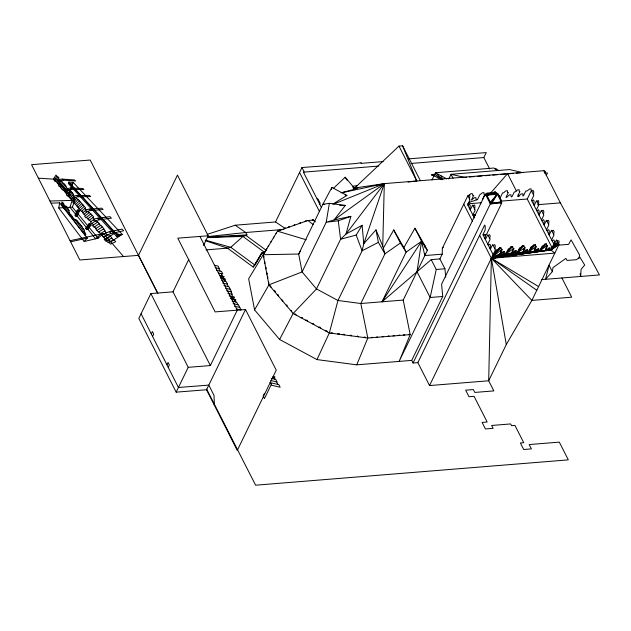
<?xml version="1.0" encoding="UTF-8"?>
<svg xmlns="http://www.w3.org/2000/svg" width="631" height="631" viewBox="0 0 631 631"><rect width="100%" height="100%" fill="white"/><g stroke="black" fill="none" stroke-linecap="round" stroke-linejoin="round"><path stroke-width="0.95" d="M315.468 221.804L313.213 220.077L307.92 220.511L277.474 231.175L248.646 278.76L254.569 309.892L279.588 339.478L316.983 359.591L356.736 364.836L367.81 338.027L360.822 303.511L384.957 253.804L382.749 246.161L384.303 183.621L543.985 170.685L545.752 171.829L544.127 172.018M469.496 198.978L469.819 195.91L469.346 194.995L467.855 195.76L442.347 248.283L442.205 254.167L424.813 255.579L424.86 253.638M425.01 247.825L425.057 245.885L414.922 228.233L403.864 247.597L406.151 252.084L382.015 301.799L431.21 259.609L439.902 258.907L442.205 254.167M389.051 336.299L388.814 335.818L387.631 336.418M399.565 335.447L399.336 334.982L398.185 335.566M404.7 335.037L404.463 334.564L403.319 335.148M410.087 334.596L409.464 334.185L408.778 334.706M474.678 209.145L474.962 206.006L474.441 204.98L472.942 205.738M543.496 214.493L543.867 211.527L543.228 210.265L541.713 210.999M469.827 208.995L470.261 205.572L469.606 204.278L468.068 205.54M538.424 204.539L538.803 201.589L538.235 200.461L536.847 201.439M538.7 214.437L539.142 211.03L538.495 209.752L536.855 210.825M485.042 238.849L485.499 235.466L484.939 234.369L483.299 235.426M494.878 248.788L495.288 245.885L494.641 244.623L493.221 245.546M296.12 315.082L295.387 313.907L294.567 314.246M533.621 204.476L534.102 201.131L533.503 199.956L531.815 200.918M533.408 194.695L533.834 191.824L533.037 190.27L531.696 191.327M282.735 301.168L282.649 300.175L281.694 299.938M291.711 311.777L291.301 310.413L290.67 310.547M548.536 224.376L548.978 221.544L548.347 220.314L546.832 221.039M553.663 234.44L554.105 231.609L553.458 230.339L551.88 230.938M552.338 271.645L549.08 265.265L545.531 279.304L552.338 271.645L552.977 267.639L565.889 258.387L567.111 260.453L576.434 259.696L579.928 257.211L584.708 265.067L581.088 269.311L580.678 276.457L580.11 273.751M383.419 336.757L382.788 336.299L382.078 336.867M543.764 224.384L544.293 221.134L543.567 219.706L541.903 220.716M279.588 339.478L293.147 313.481L316.478 288.935L340.614 239.228L345.962 234.069L350.883 216.362L338.248 220.779L326.235 222.222L334.036 219.959L345.315 205.438L329.358 203.332L326.235 222.222L302.099 271.929L268.94 284.849L254.569 309.892M327.252 331.819L326.535 330.66L325.73 331.007M332.498 333.357L332.261 332.671L330.889 333.144M490.011 248.598L490.555 245.396L489.948 244.189L488.299 245.238M123.542 256.541L103.523 233.454L98.073 238.226L84.175 241.499L58.746 207.978L59.669 202.843L51.048 203.166M548.773 234.204L549.341 231.041L548.639 229.66L546.943 230.615M489.703 238.636L490.208 235.915L489.577 234.677L488.173 235.631M307.234 321.053L307.037 320.138L305.68 320.217M313.788 324.579L313.583 323.656L312.227 323.742M320.461 328.167L319.736 326.968L318.907 327.331M358.345 336.773L357.556 335.984L356.696 336.552M331.449 189.6L331.89 187.391L346.9 195.46L332.86 204.097M351.27 335.842L351.049 335.156L349.7 335.629M61.333 204.965L61.956 201.904L62.84 203.001M339.383 334.272L339.155 333.523L337.688 334.044M365.57 337.727L364.757 336.907L363.874 337.506M431.21 259.609L436.234 269.469L430.153 297.493L399.123 361.405L410.189 334.588L403.209 300.08L427.345 250.373L425.057 245.885M553.892 244.244L554.539 241.247L553.884 239.961L552.078 240.687M62.169 206.037L62.895 202.732L63.786 203.852L63.021 207.126M68.385 183.589L68.732 182.091L73.133 182.343L122.217 234.377L110.788 241.823L105.685 239.638L100.889 234.022L95.612 238.802L69.946 207.299L72.179 200.398L68.811 196.454L71.713 185.688L72.731 183.802L68.385 183.589L116.49 236.38L120.805 235.3L114.96 232.752L105.685 239.638M558.577 244.079L559.161 241.531L558.79 240.805L556.928 240.853M578.84 258.607L579.644 255.145L571.102 239.883L568.618 244.347L559.287 245.104L558.403 243.503M287.247 306.5L286.853 305.018L286.182 305.238M306.145 221.126L306.011 220.669L304.836 221.591M63.881 208.23L64.559 205.493L63.668 204.373M270.928 287.2L270.565 285.796L269.942 286.024M64.756 209.334L65.703 205.714L66.634 206.873M279.99 230.291L279.864 229.818L278.713 230.733M344.218 334.911L344.029 334.17L342.609 334.698M73.133 182.343L68.811 196.454M65.632 210.462L66.689 206.66L67.627 207.828L66.523 211.598M294.795 225.109L294.685 224.628L293.549 225.543M302.596 318.56L302.446 317.59L301.042 317.724M206.582 388.988L255.61 485.2L568.31 459.865L559.311 442.126L529.18 444.563L531.389 448.886L523.706 449.509L520.378 442.962L523.738 442.694L514.935 425.412L511.583 425.688L510.684 423.929L491.644 425.475L493.111 428.339L485.428 428.962L482.092 422.415L487.164 422.005L474.078 396.323L469.007 396.733L465.67 390.187L473.345 389.564L474.812 392.435L493.852 390.889L488.694 380.777L491.352 258.268L545.326 250.436L546.777 245.711L546.501 243.913L545.026 244.039L542.999 246.019L539.789 250.886L491.352 258.268L479.663 235.324M300.443 223.129L300.348 222.648L299.228 223.555M67.414 212.742L68.511 209.232L67.564 208.049M536.792 290.268L491.352 258.268L511.733 253.157L513.24 248.433L512.632 246.658L510.944 246.8L506.046 253.615L491.352 258.268L506.283 344.558L488.694 380.777L429.537 385.565L417.848 362.62L484.655 225.03L485.184 226.072L485.215 229.826L482.889 234.614L493.103 254.664L494.183 254.577L499.847 247.699L500.809 247.62L501.598 249.371L500.004 254.104L491.352 258.268L531.87 300.419L571.702 297.193L561.913 277.979M68.322 213.901L69.386 210.691L68.432 209.492M499.35 195.705L499.649 197.787L500.233 197.74L502.56 192.944L503.522 192.873L505.841 190.862L507.474 190.728L507.624 192.534L508.318 192.479L505.991 197.274L506.819 197.211L509.367 194.9L510.929 194.774L511.149 196.856L511.946 196.793L514.273 191.998L515.204 191.927L517.515 189.915L519.21 189.781L519.226 191.595L519.936 191.54L517.609 196.336L518.532 196.257L521.143 193.946L522.925 193.796L522.965 195.902L523.446 195.862L525.773 191.067L527.043 190.964L529.764 188.921L531.01 188.827L531.334 190.617L533.794 195.444L531.468 200.24L554.121 244.702L556.447 239.914L558.908 244.733L550.918 249.986L491.352 258.268L501.598 249.371L502.331 249.316L500.004 254.104L550.918 249.986L554.83 253.126L491.352 258.268L499.847 247.699L497.591 249.695L491.352 258.268L522.965 252.25L524.527 247.518L523.888 245.751L522.46 245.861L520.362 247.849L517.254 252.708L491.352 258.268L538.59 286.569M268.711 283.635L268.845 282.152L268.459 282.333M278.279 295.892L277.924 294.369L277.261 294.693M539.679 250.893L491.352 258.268L516.552 252.763L516.158 250.696L512.435 253.102L491.352 258.268L546.217 250.365L548.678 248.062L550.019 247.951L550.295 250.034L491.352 258.268L505.257 253.678L504.595 251.635L491.352 258.268L534.141 251.343L535.782 246.603L535.435 244.812L533.81 244.946L531.625 246.942L528.668 251.785L491.352 258.268L500.809 247.62M69.244 215.076L69.828 213.396L68.889 212.205M98.073 238.226L72.376 207.157L74.789 200.319L56.609 179.362L38.388 178.163M264.854 263.372L264.988 261.912L264.61 262.11M267.702 278.342L267.852 276.828L267.457 277.048M70.167 216.259L70.798 214.548L72.084 216.165L71.413 217.853M491.502 203.774L497.315 194.182L485.949 195.279L486.864 193.086L495.95 192.345L495.493 193.291L485.949 195.279L486.406 194.332L490.334 202.054L489.877 202.993L497.772 193.244L501.7 200.958L500.683 203.032L501.14 202.094L491.959 202.835L491.502 203.774L501.243 201.896M263.774 257.708L263.916 256.289L263.545 256.509M285.37 228.406L285.315 227.838L284.1 228.848M265.911 268.932L266.069 267.457L265.675 267.702M289.211 227.057L289.172 226.49L287.973 227.491M72.368 219.067L72.928 217.727M266.952 274.39L267.11 272.963L266.732 273.255M275.187 292.232L275.242 291.191L274.469 290.733L274.248 291.128M312.25 220.156L313.213 219.541L313.213 220.077M75.018 215.179L77.211 210.107L78.528 210.005L79.443 211.085L77.1 216.086L75.854 216.22L75.018 215.179L76.264 215.053L78.528 210.005M73.646 220.7L74.363 219.091L75.373 220.361M75.854 216.22L78.126 211.196L79.443 211.085M316.983 359.591L329.335 332.939L337.971 300.498L362.107 250.791L363.795 243.653L384.303 183.621L353.242 188.259M74.616 221.946L75.83 219.391L76.864 220.684M157.821 293.305L138.489 255.358L177.453 175.118L208.175 235.781L203.466 245.483M188.811 259.302L173.004 291.837L150.88 293.581L138.82 318.418L176.159 392.151L206.55 389.761L245.514 309.513L215.124 311.903L177.784 238.171L208.175 235.781M151.282 333.894L152.41 331.567L153.719 334.138L152.584 336.473M166.923 364.781L168.051 362.446L169.353 365.026L168.225 367.352M222.853 279.162L224.115 276.567L219.651 275.526M224.573 280.874L225.417 279.139L220.598 278.019M176.159 392.151L188.219 367.321L150.88 293.581M233.281 299.757L234.543 297.154L229.171 295.9M235 301.46L235.844 299.733L230.496 298.479M207.134 234.393L235.205 225.228L275.534 221.954L301.973 167.515L355.537 163.571L361.271 162.711L360.94 163.39L383.112 161.591M259.996 256.643L261.715 253.094L265.383 251.808M188.219 367.321L210.352 365.578L237.256 310.168L199.917 236.428M319.736 204.144L320.162 203.261L317.992 199.002L317.077 198.931M352.816 187.415L353.478 186.05L357.043 185.759M263.553 395.148L264.389 393.413M271.582 383.869L264.436 398.587L263.127 396.016M274.106 378.671L274.942 376.944L273.16 376.526M441.787 179.409L434.759 174.298L431.967 174.527L431.588 175.3L432.858 175.197L441.645 179.685M432.022 179.945L435.508 172.76L493.923 168.027L498.719 170.654M448.744 179.007L451.039 174.29L509.454 169.558L522.957 172.649M489.632 168.919L483.843 157.553L486.249 152.584L408.509 158.878M470.269 209.847L472.595 205.051L475.19 210.155L472.864 214.95M468.344 202.63L477.47 199.585L479.797 194.79L482.534 192.747L483.922 192.636L484.111 194.443L484.9 194.38L482.573 199.175M496.447 170.039L496.92 169.061L495.106 169.211M483.464 235.016L486.32 234.779L501.779 202.945L496.802 193.181L485.349 194.111L441.582 284.25L442.749 296.475L411.72 360.388L413.053 363.006L417.848 362.62M413.053 363.006L490.326 203.876L497.315 194.182M485.397 239.543L487.724 234.748L490.09 239.394L487.763 244.181M490.366 249.284L492.693 244.497L495.43 249.876L429.537 385.565M494.183 254.577L496.51 249.781L497.591 249.695M552.164 247.888L527.256 199.01L531.334 190.617M546.201 175.592L547.479 172.957L544.577 173.194M534.157 205.525L536.484 200.737L538.716 205.114L536.389 209.91M511.733 253.157L514.06 248.362L506.046 253.615L508.381 248.827L509.178 248.756M539.063 215.147L541.39 210.36L543.827 215.147L541.501 219.935M522.965 252.25L525.292 247.455L517.254 252.708L519.581 247.92L520.362 247.849M544.103 225.046L546.43 220.251L548.844 224.991L546.517 229.787M534.141 251.343L536.468 246.547L528.668 251.785L530.994 246.989L531.625 246.942M549.167 234.984L551.502 230.197L553.979 235.055L551.652 239.851M545.326 250.436L547.653 245.64L546.777 245.711L539.789 250.886L542.116 246.09L542.999 246.019M557.922 242.99L550.918 249.986L553.245 245.191L554.255 245.104L556.392 243.116L557.922 242.99L558.025 244.804L550.918 249.986L554.255 245.104M75.61 223.208L76.958 220.495L78.015 221.812L76.603 224.486M268.151 246.555L268.656 245.601M266.321 249.576L266.834 248.606M273.373 237.934L273.87 236.996M263.774 253.788L264.286 252.81M270.731 242.296L271.235 241.35M276.023 233.565L276.512 232.65M331.89 187.391L322.827 204.326L298.692 254.033L302.099 271.929L316.478 288.935L337.971 300.498L360.822 303.511L403.209 300.08M205.32 240.135L230.749 247.289L254.9 265.059L261.715 253.094L264.563 252.684M77.613 225.78L79.12 223.059L80.2 224.415L78.638 227.089M383.498 247.865L393.728 229.944L403.864 247.597M506.283 344.558L531.87 300.419L558.908 244.733L558.025 244.804M205.209 240.592L227.507 248.149L253.244 267.087L261.715 253.094L263.632 252.984M258.347 259.357L259.586 257.322M300.687 250.744L298.692 254.033L263.206 254.719L268.94 284.849L293.147 313.481L329.335 332.939L367.81 338.027L410.189 334.588M338.248 220.779L340.614 239.228L356.184 235.063L362.107 225.299L363.795 243.653L375.981 229.858L382.749 246.161M79.672 228.406L81.367 225.661L82.472 227.042L80.721 229.747M382.015 301.799L421.571 241.287L414.922 228.233M253.244 267.087L257.937 260.035M81.778 231.096L83.371 228.769L84.499 230.181L82.842 232.468M510.944 246.8L506.046 253.615L512.632 246.658M85.666 228.343L88.829 223.966L90.154 223.76L91.195 224.991L87.867 229.29L86.613 229.51L85.666 228.343L86.92 228.13L90.154 223.76M533.81 244.946L528.668 251.785L535.435 244.812M86.613 229.51L89.862 225.204L91.195 224.991M522.46 245.861L517.254 252.708L523.888 245.751M83.931 233.849L84.98 232.476L83.86 231.064M545.026 244.039L539.789 250.886L546.501 243.913M61.578 188.787L64.804 184.654M550.918 249.986L556.392 243.116M85.027 235.253L85.895 234.18L84.767 232.752M442.347 248.283L443.27 247.234M490.05 193.678L507.553 173.643L516.418 191.035M68.953 196.769L72.376 192.936M84.175 241.499L87.259 238.108L59.669 202.843M523.706 252.187L525.789 249.915L527.555 249.773L527.871 251.848L491.352 258.268L539.079 250.941L538.716 248.866L537.328 248.977L534.978 251.272L491.352 258.268L523.706 252.187L527.555 249.773M512.435 253.102L514.596 250.822L516.158 250.696M392.995 335.984L394.099 335.463L394.375 335.873M371.265 337.743L372.306 337.254L372.566 337.64M376.431 337.325L377.101 336.867L377.74 337.222M75.562 204.507L79.348 200.776M76.714 205.856L80.563 202.149M333.381 188.369L345.173 177.224L355.214 189.103L341.071 192.778M354.007 188.63L398.981 146.092L402.602 145.8L420.38 180.703M77.881 207.228L81.793 203.537M79.056 208.609L83.047 204.949M500.391 254.072L502.915 251.769L504.595 251.635M80.255 210.013L84.309 206.376M235.205 225.228L245.743 232.508L246.966 234.898L242.935 236.459L207.631 237.453M87.804 218.854L92.3 215.368M85.556 210.446L85.911 210.202A10.774 7.193 25.9 0 1 88.324 209.255L101.804 208.159L103.121 209.524L90.619 210.573A10.348 6.909 25.9 0 0 87.796 211.393M473.203 215.613L474.796 214.461L475.395 215.644M393.728 229.944L400.385 243.006L384.957 253.804L378.363 242.351L375.981 229.858M116.49 236.38L117.855 235.458L122.217 234.377M93.625 219.651L94.011 219.414A14.134 9.441 25.9 0 1 96.535 218.429L109.983 216.646L111.411 218.129L98.964 219.84A13.693 9.142 25.9 0 0 96.054 220.74A12.999 8.676 25.9 0 0 95.044 221.26M534.978 251.272L538.716 248.866M96.993 230.433L102.372 227.026M546.217 250.365L550.019 247.951M362.107 225.299L345.962 234.069L384.303 183.621L342.081 192.692M105.551 233.241L105.756 233.131A23.41 15.633 25.9 0 1 109.187 231.845M378.363 242.351L362.107 250.791L356.184 235.063M333.909 204.026L384.303 183.621L334.036 219.959L350.883 216.362M109.187 231.845L121.988 229.092L123.581 230.749L111.285 233.533A24.506 16.367 25.9 0 0 108.256 234.558L107.01 235.134L105.345 233.36M70.617 241.799L87.259 238.108M70.057 240.695L103.523 233.454M485.949 195.279L496.802 193.181M329.358 203.332L322.827 204.326L324.689 204.499M462.689 177.658L466.483 177.224M355.939 188.393L357.864 188.164M408.076 182.051L416.768 180.994L402.602 145.8M207.607 236.601L245.743 232.508L283.193 229.479M303.464 172.16L378.75 166.063M411.01 163.453L483.843 157.553M469.409 176.988L474.275 176.593M477.194 176.357L482.06 175.962M484.987 175.726L489.853 175.331M492.772 175.095L497.638 174.7M500.564 174.464L505.431 174.069M508.349 173.833L513.216 173.438M516.142 173.202L521.009 172.807M494.112 191.816L495.493 191.698L495.816 193.496M477.47 199.585L476.224 199.688L475.829 197.613L474.425 197.724L471.436 200.074L473.763 195.279L472.627 195.373L472.264 193.583L470.821 193.701L468.683 195.689L467.855 195.76L469.977 199.932L467.65 204.72L474.394 217.955M467.681 203.837L481.358 202.732M500.888 201.147L527.256 199.01M501.779 202.945L490.326 203.876L485.349 194.111M537.667 204.704L560.383 202.866L599.45 274.935L541.619 279.62M205.99 249.892L227.507 248.149L230.749 247.289L242.935 236.459L264.689 252.471M436.234 269.469L444.926 268.767L445.738 277.254M442.749 296.475L430.153 297.493L416.996 271.677L421.571 241.287L406.151 252.084L400.385 243.006M356.736 364.836L411.72 360.388M138.489 255.358L79.822 259.98L31.55 164.659L90.217 160.045L157.687 293.273M58.746 207.978L72.376 207.157M207.654 237.138L246.966 234.898M207.489 237.288L246.177 235.6L266.385 250.468M49.967 201.037L74.789 200.319M77.021 195.468L78.181 196.754L90.667 196.604L89.499 195.397L75.996 195.563A7.832 5.229 25.9 0 0 74.032 196.304L73.377 196.84L74.505 198.134A6.917 4.614 25.9 0 1 75.46 197.432M70.396 188.101L69.386 188.172A6.704 4.48 25.9 0 0 67.493 188.882L66.878 189.426L67.927 190.617A6.002 4.007 25.9 0 1 68.818 189.915A6.381 4.259 25.9 0 1 71.461 189.276L83.899 189.584L82.819 188.464L70.396 188.101L71.461 189.292M339.675 205.312L345.315 205.438M62.295 179.101L61.302 179.133A5.6 3.739 25.9 0 0 59.338 179.938L58.943 180.356L59.898 181.444A5.158 3.439 25.9 0 1 60.71 180.734A5.403 3.605 25.9 0 1 63.258 180.166L75.594 180.971L74.608 179.945L62.295 179.101L63.266 180.182M345.165 195.074L346.9 195.46M464.542 177.382L451.039 174.29L453.05 178.242M214.485 265.241L218.074 266.077L219.375 268.656L215.163 267.67M216.472 270.242L221.505 271.425L222.814 273.996L218.35 272.955M221.741 280.55L226.213 281.6L227.515 284.171L222.672 283.035M223.981 285.614L228.998 286.789L231.601 291.932L226.584 290.757M225.582 288.257L230.299 289.361M227.87 293.328L232.35 294.377L231.049 291.806M232.169 301.137L236.641 302.186L237.942 304.757M233.099 303.629L238.447 304.876L241.058 310.026L236.601 308.985M234.401 306.201L239.756 307.455M271.267 378.348L275.739 379.397L277.041 381.968L270.786 380.509M269.934 382.575L278.855 384.658L280.156 387.237L271.74 385.265L270.431 382.694M277.474 231.175L306.24 239.772M446.709 178.881L435.508 172.76L442.039 179.243M275.534 221.954L285.315 228.525M431.967 174.527L432.858 175.197M307.92 220.511L313.197 224.526M68.732 182.091L117.855 235.458M69.852 183.66L117.95 236.01M89.302 209.106L90.619 210.573M97.521 218.239L98.964 219.84M109.668 231.735L111.285 233.533M71.09 191.887L70.002 190.657L66.397 194.853L67.43 196.075L71.271 191.682L73.504 194.198L70.017 198.016L67.896 195.531M77.944 199.625L76.769 198.292L72.786 202.385L73.898 203.703L78.141 199.428L85.595 207.82L81.47 211.44L74.419 203.174M90.683 214.004L89.326 212.473L84.609 216.323L85.879 217.821L90.919 213.814L93.703 216.946L89.121 220.4L86.502 217.332M62.611 182.611L63.613 183.739M65.648 186.042L66.681 187.21L63.818 190.751L62.824 189.584M99.051 223.8L100.55 225.496M103.61 228.958L105.18 230.733L100.376 233.596L98.901 231.861M111.679 238.116L113.375 240.032M61.522 181.649L60.544 180.545L58.052 183.992L57.129 182.911L59.448 179.661L58.502 178.581M69.741 190.956L68.669 189.742L65.829 193.11L64.819 191.919L67.446 188.732L66.405 187.549M76.485 198.584L75.326 197.274L72.194 200.563L71.098 199.286L74.001 196.17L72.873 194.892M88.995 212.75L87.662 211.243L83.955 214.343L82.7 212.884L86.139 209.942L84.854 208.475M97.395 222.254L95.944 220.613L91.811 223.555L90.454 221.97L94.271 219.17L92.867 217.577M109.826 236.333L108.185 234.48L103.405 237.146L101.883 235.355L106.3 232.807L104.714 231.009M56.711 176.364L57.634 177.414M85.398 210.573L86.692 212.055M93.451 219.769L94.863 221.386M108.926 242.272L110.559 244.181L115.678 241.705L113.943 239.748L108.13 242.675L106.529 240.805M56.443 181.531L57.35 182.596M64.07 190.436L65.072 191.611M70.293 197.716L71.382 198.978M81.801 211.156L83.04 212.6M89.484 220.132L90.825 221.702M100.794 233.352L102.309 235.111M58.202 183.787L59.133 184.883M66.003 192.912L67.028 194.119M72.376 200.366L73.488 201.668M84.168 214.161L85.437 215.644M92.055 223.382L93.435 224.999M103.689 236.988L105.243 238.81M54.432 179.748L53.548 178.715L55.978 175.063L56.893 176.096L54.037 180.324L54.921 181.365L58.06 176.806L58.998 177.863L56.222 181.846L55.315 180.789M59.929 186.192L60.884 187.312M94.587 226.805L96.007 228.469M77.211 210.107L78.126 211.196M88.829 223.966L89.862 225.204M80.145 224.502L81.241 225.866M77.905 222.017L78.962 223.35M82.172 227.507L83.284 228.903M64.425 206.029L65.324 207.165M71.95 216.488L74.237 219.383M69.725 213.696L70.672 214.895M427.345 250.373L421.571 241.287L424.813 255.579M345.173 177.224L347.05 180.237M543.985 170.685L560.383 202.866M518.193 194.514L519.076 196.249M463.777 204.152L472.501 221.276M398.981 146.092L416.768 180.994M439.902 258.907L444.926 268.767M301.957 167.53L304.055 171.64L303.621 172.531L321.502 207.623M299.559 172.484L319.475 211.566M440.895 175.71L442.938 179.732M245.514 309.513L276.236 370.176L237.272 450.424L206.55 389.761M227.136 284.084L228.438 286.655M276.63 381.873L277.932 384.445M224.171 278.855L225.48 281.426M234.598 299.441L235.907 302.012M273.704 376.652L275.006 379.223M218.736 268.506L220.038 271.078M221.079 273.594L222.388 276.165M231.506 294.18L232.815 296.751M173.004 291.837L210.352 365.578M141.084 313.757L178.423 387.489L208.814 385.099L214.027 395.392L214.374 405.205M273.018 376.873A6.957 3.889 -26.9 0 1 273.42 377.346M233.304 299.409A6.957 3.889 -26.9 0 0 231.104 296.357L232.413 298.928A6.957 3.889 -26.9 0 1 234.574 300.695M222.924 278.484A6.957 3.889 -26.9 0 0 220.676 275.763L221.986 278.342A6.957 3.889 -26.9 0 1 223.895 279.549M75.483 197.456A7.43 4.961 25.9 0 1 78.173 196.738M86.857 211.921A9.875 6.594 25.9 0 1 87.78 211.369M61.743 181.342L58.573 185.64L59.511 186.744L62.729 182.454L61.743 181.342M63.786 183.511L60.615 187.659L62.548 189.931L65.829 185.814L63.786 183.511M97.766 221.994L92.512 225.638L93.901 227.27L99.248 223.666L97.766 221.994M100.842 225.299L95.565 228.753L98.444 232.145L103.918 228.769L100.842 225.299M110.259 236.097L104.178 239.378L105.732 241.216L111.932 237.99L110.259 236.097"/></g></svg>
